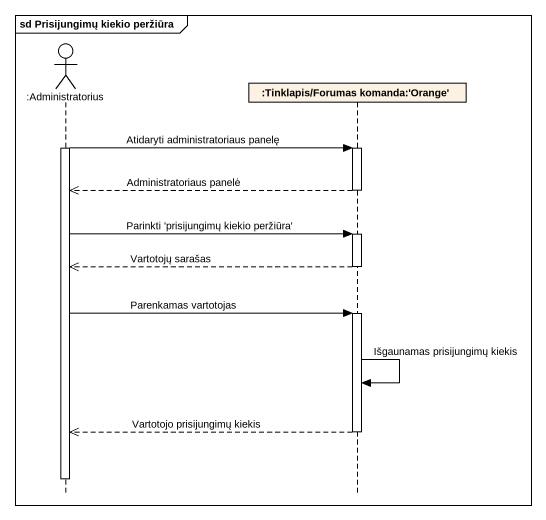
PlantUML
@startuml
mainframe sd Prisijungimų kiekio peržiūra
hide footbox
actor ":Administratorius" as Administratorius
participant ":Tinklapis/Forumas komanda:'Orange'" as Tinklapis_Forumas_komanda

activate Administratorius
Administratorius -> Tinklapis_Forumas_komanda : Atidaryti administratoriaus panelę
activate Tinklapis_Forumas_komanda
Tinklapis_Forumas_komanda -->> Administratorius : Administratoriaus panelė
deactivate Tinklapis_Forumas_komanda
Administratorius -> Tinklapis_Forumas_komanda : Parinkti 'prisijungimų kiekio peržiūra'
activate Tinklapis_Forumas_komanda
Tinklapis_Forumas_komanda -->> Administratorius : Vartotojų sarašas
deactivate Tinklapis_Forumas_komanda
Administratorius -> Tinklapis_Forumas_komanda : Parenkamas vartotojas
activate Tinklapis_Forumas_komanda
Tinklapis_Forumas_komanda -> Tinklapis_Forumas_komanda : Išgaunamas prisijungimų kiekis
Tinklapis_Forumas_komanda -->> Administratorius : Vartotojo prisijungimų kiekis
deactivate Tinklapis_Forumas_komanda
deactivate Administratorius
@enduml
